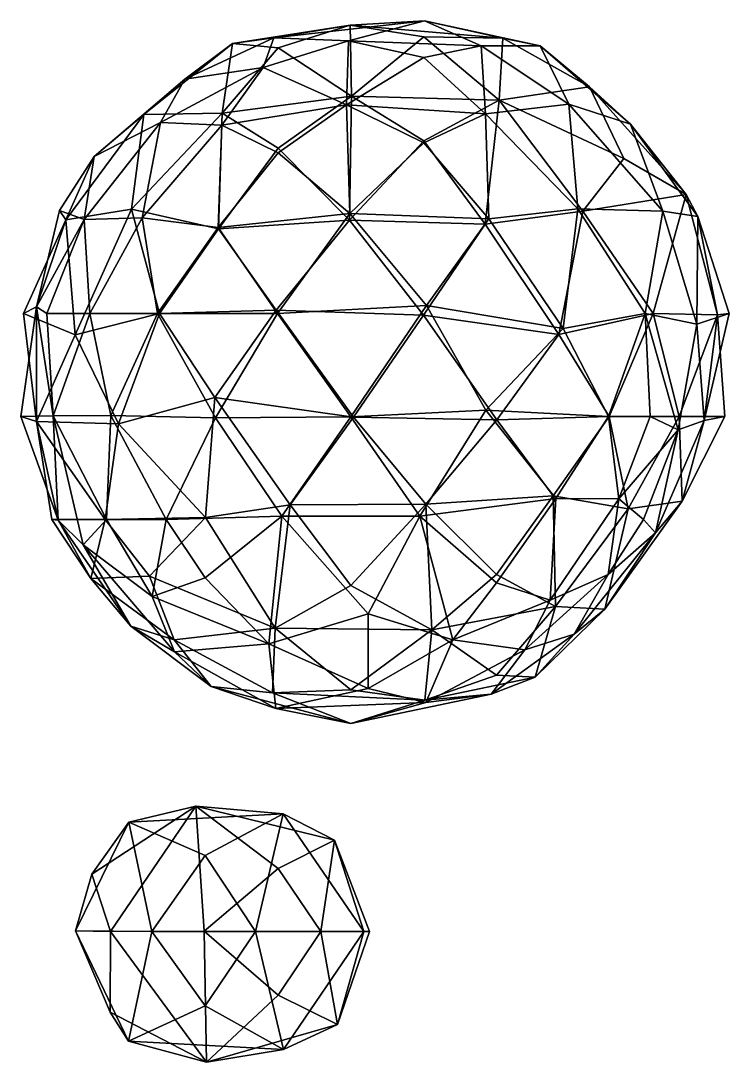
# Model space of a CAD drawing. Extents: x 290034 to 295698, y 4553723 to 4561693.
# Drawn here: x 292874.5 to 292997.1, y 4558670.5 to 4558850.7 of the extents above; entities that cross this region are included whole.
import ezdxf

# ---------------------------------------------------------------- set-up
doc = ezdxf.new("R2010")
doc.units = 0
doc.layers.add('Au_ppm_Pref_-_0_2', color=7, linetype='CONTINUOUS')

msp = doc.modelspace()

# ---------------------------------------------------------------- linework, layer by layer
at = {"layer": 'Au_ppm_Pref_-_0_2'}
for points in [[(292931.52, 4558849.93, 1740.52), (292918.33, 4558847.74, 1734.06), (292944.37, 4558850.66, 1734.16)], [(292931.26, 4558847.18, 1728.84), (292944.37, 4558850.66, 1734.16), (292918.33, 4558847.74, 1734.06)], [(292931.26, 4558847.18, 1728.84), (292954.17, 4558846.33, 1729.46), (292944.37, 4558850.66, 1734.16)], [(292957.95, 4558847.68, 1739.65), (292931.52, 4558849.93, 1740.52), (292944.37, 4558850.66, 1734.16)], [(292957.95, 4558847.68, 1739.65), (292944.37, 4558850.66, 1734.16), (292964.42, 4558846.36, 1734.28)], [(292964.42, 4558846.36, 1734.28), (292944.37, 4558850.66, 1734.16), (292954.17, 4558846.33, 1729.46)], [(292911.18, 4558846.76, 1740.22), (292931.52, 4558849.93, 1740.52), (292919.04, 4558846, 1743.67)], [(292931.52, 4558849.93, 1740.52), (292911.18, 4558846.76, 1740.22), (292918.33, 4558847.74, 1734.06)], [(292931.52, 4558849.93, 1740.52), (292931.74, 4558837.6, 1747.34), (292919.04, 4558846, 1743.67)], [(292944.24, 4558847.88, 1744.3), (292931.74, 4558837.6, 1747.34), (292931.52, 4558849.93, 1740.52)], [(292944.24, 4558847.88, 1744.3), (292931.52, 4558849.93, 1740.52), (292957.95, 4558847.68, 1739.65)], [(292918.33, 4558847.74, 1734.06), (292911.18, 4558846.76, 1740.22), (292902.93, 4558840.54, 1734.35)], [(292902.93, 4558840.54, 1734.35), (292916.49, 4558842.56, 1727.24), (292918.33, 4558847.74, 1734.06)], [(292931.26, 4558847.18, 1728.84), (292918.33, 4558847.74, 1734.06), (292916.49, 4558842.56, 1727.24)], [(292916.49, 4558842.56, 1727.24), (292930.86, 4558836.15, 1722), (292931.26, 4558847.18, 1728.84)], [(292931.26, 4558847.18, 1728.84), (292930.86, 4558836.15, 1722), (292944.24, 4558844.34, 1725.45)], [(292954.17, 4558846.33, 1729.46), (292931.26, 4558847.18, 1728.84), (292944.24, 4558844.34, 1725.45)], [(292931.74, 4558837.6, 1747.34), (292944.24, 4558847.88, 1744.3), (292957.33, 4558836.96, 1746.36)], [(292957.95, 4558847.68, 1739.65), (292957.33, 4558836.96, 1746.36), (292944.24, 4558847.88, 1744.3)], [(292972.95, 4558839.27, 1740.56), (292957.33, 4558836.96, 1746.36), (292957.95, 4558847.68, 1739.65)], [(292964.42, 4558846.36, 1734.28), (292972.95, 4558839.27, 1740.56), (292957.95, 4558847.68, 1739.65)], [(292909.4, 4558834.7, 1745.79), (292895.85, 4558834.47, 1739.53), (292911.18, 4558846.76, 1740.22)], [(292902.93, 4558840.54, 1734.35), (292911.18, 4558846.76, 1740.22), (292895.85, 4558834.47, 1739.53)], [(292909.4, 4558834.7, 1745.79), (292911.18, 4558846.76, 1740.22), (292919.04, 4558846, 1743.67)], [(292919.04, 4558846, 1743.67), (292931.74, 4558837.6, 1747.34), (292909.4, 4558834.7, 1745.79)], [(292954.94, 4558834.59, 1722.58), (292954.17, 4558846.33, 1729.46), (292944.24, 4558844.34, 1725.45)], [(292964.42, 4558846.36, 1734.28), (292954.17, 4558846.33, 1729.46), (292969.38, 4558836.22, 1728.2)], [(292954.94, 4558834.59, 1722.58), (292969.38, 4558836.22, 1728.2), (292954.17, 4558846.33, 1729.46)], [(292980.03, 4558832.78, 1734.38), (292972.95, 4558839.27, 1740.56), (292964.42, 4558846.36, 1734.28)], [(292980.03, 4558832.78, 1734.38), (292964.42, 4558846.36, 1734.28), (292969.38, 4558836.22, 1728.2)], [(292944.24, 4558844.34, 1725.45), (292930.86, 4558836.15, 1722), (292954.94, 4558834.59, 1722.58)], [(292909.34, 4558832.59, 1723.74), (292916.49, 4558842.56, 1727.24), (292898.72, 4558833.06, 1729.53)], [(292898.72, 4558833.06, 1729.53), (292916.49, 4558842.56, 1727.24), (292902.93, 4558840.54, 1734.35)], [(292909.34, 4558832.59, 1723.74), (292930.86, 4558836.15, 1722), (292916.49, 4558842.56, 1727.24)], [(292895.85, 4558834.47, 1739.53), (292887.21, 4558827.21, 1734.28), (292902.93, 4558840.54, 1734.35)], [(292902.93, 4558840.54, 1734.35), (292887.21, 4558827.21, 1734.28), (292898.72, 4558833.06, 1729.53)], [(292978.9, 4558826.87, 1744.72), (292957.33, 4558836.96, 1746.36), (292972.95, 4558839.27, 1740.56)], [(292989.68, 4558820.63, 1741.2), (292978.9, 4558826.87, 1744.72), (292972.95, 4558839.27, 1740.56)], [(292980.03, 4558832.78, 1734.38), (292989.68, 4558820.63, 1741.2), (292972.95, 4558839.27, 1740.56)], [(292931.74, 4558837.6, 1747.34), (292919.04, 4558828.63, 1749.76), (292909.4, 4558834.7, 1745.79)], [(292931.39, 4558816.2, 1750.19), (292919.04, 4558828.63, 1749.76), (292931.74, 4558837.6, 1747.34)], [(292931.39, 4558816.2, 1750.19), (292931.74, 4558837.6, 1747.34), (292944.24, 4558829.89, 1750.18)], [(292944.24, 4558829.89, 1750.18), (292931.74, 4558837.6, 1747.34), (292957.33, 4558836.96, 1746.36)], [(292954.86, 4558815.5, 1750.39), (292944.24, 4558829.89, 1750.18), (292957.33, 4558836.96, 1746.36)], [(292971.75, 4558817.73, 1748.1), (292954.86, 4558815.5, 1750.39), (292957.33, 4558836.96, 1746.36)], [(292954.94, 4558834.59, 1722.58), (292970.89, 4558818.14, 1720.95), (292969.38, 4558836.22, 1728.2)], [(292978.9, 4558826.87, 1744.72), (292971.75, 4558817.73, 1748.1), (292957.33, 4558836.96, 1746.36)], [(292970.89, 4558818.14, 1720.95), (292985.64, 4558817.72, 1728.39), (292969.38, 4558836.22, 1728.2)], [(292985.64, 4558817.72, 1728.39), (292980.03, 4558832.78, 1734.38), (292969.38, 4558836.22, 1728.2)], [(292895.85, 4558834.47, 1739.53), (292893.68, 4558818.06, 1746.08), (292882.33, 4558816.23, 1739.58)], [(292895.85, 4558834.47, 1739.53), (292882.33, 4558816.23, 1739.58), (292887.21, 4558827.21, 1734.28)], [(292909.4, 4558834.7, 1745.79), (292908.76, 4558814.66, 1749.95), (292893.68, 4558818.06, 1746.08)], [(292909.4, 4558834.7, 1745.79), (292893.68, 4558818.06, 1746.08), (292895.85, 4558834.47, 1739.53)], [(292909.4, 4558834.7, 1745.79), (292919.04, 4558828.63, 1749.76), (292908.76, 4558814.66, 1749.95)], [(292919.04, 4558827.83, 1719.07), (292930.86, 4558836.15, 1722), (292909.34, 4558832.59, 1723.74)], [(292931.48, 4558817.35, 1717.2), (292930.86, 4558836.15, 1722), (292919.04, 4558827.83, 1719.07)], [(292931.48, 4558817.35, 1717.2), (292944.24, 4558829.58, 1718.49), (292930.86, 4558836.15, 1722)], [(292930.86, 4558836.15, 1722), (292944.24, 4558829.58, 1718.49), (292954.94, 4558834.59, 1722.58)], [(292955.51, 4558816.4, 1717.57), (292954.94, 4558834.59, 1722.58), (292944.24, 4558829.58, 1718.49)], [(292955.51, 4558816.4, 1717.57), (292970.89, 4558818.14, 1720.95), (292954.94, 4558834.59, 1722.58)], [(292895.54, 4558816.56, 1722.83), (292898.72, 4558833.06, 1729.53), (292885.52, 4558816.27, 1728.95)], [(292887.21, 4558827.21, 1734.28), (292885.52, 4558816.27, 1728.95), (292898.72, 4558833.06, 1729.53)], [(292909.34, 4558832.59, 1723.74), (292898.72, 4558833.06, 1729.53), (292895.54, 4558816.56, 1722.83)], [(292908.66, 4558814.9, 1718.48), (292909.34, 4558832.59, 1723.74), (292895.54, 4558816.56, 1722.83)], [(292908.66, 4558814.9, 1718.48), (292919.04, 4558827.83, 1719.07), (292909.34, 4558832.59, 1723.74)], [(292980.03, 4558832.78, 1734.38), (292985.64, 4558817.72, 1728.39), (292991.69, 4558816.81, 1734.81)], [(292991.69, 4558816.81, 1734.81), (292989.68, 4558820.63, 1741.2), (292980.03, 4558832.78, 1734.38)], [(292954.86, 4558815.5, 1750.39), (292931.39, 4558816.2, 1750.19), (292944.24, 4558829.89, 1750.18)], [(292931.48, 4558817.35, 1717.2), (292955.51, 4558816.4, 1717.57), (292944.24, 4558829.58, 1718.49)], [(292882.33, 4558816.23, 1739.58), (292881.23, 4558817.83, 1734.28), (292887.21, 4558827.21, 1734.28)], [(292887.21, 4558827.21, 1734.28), (292881.23, 4558817.83, 1734.28), (292885.52, 4558816.27, 1728.95)], [(292931.48, 4558817.35, 1717.2), (292919.04, 4558827.83, 1719.07), (292908.66, 4558814.9, 1718.48)], [(292931.39, 4558816.2, 1750.19), (292908.76, 4558814.66, 1749.95), (292919.04, 4558828.63, 1749.76)], [(292989.68, 4558820.63, 1741.2), (292971.75, 4558817.73, 1748.1), (292978.9, 4558826.87, 1744.72)], [(292983.94, 4558800.02, 1746.96), (292971.75, 4558817.73, 1748.1), (292989.68, 4558820.63, 1741.2)], [(292983.94, 4558800.02, 1746.96), (292989.68, 4558820.63, 1741.2), (292995.1, 4558799.77, 1739.97)], [(292991.69, 4558816.81, 1734.81), (292995.1, 4558799.77, 1739.97), (292989.68, 4558820.63, 1741.2)], [(292882.33, 4558816.23, 1739.58), (292877.27, 4558801.16, 1733.83), (292881.23, 4558817.83, 1734.28)], [(292885.52, 4558816.27, 1728.95), (292881.23, 4558817.83, 1734.28), (292877.27, 4558801.16, 1733.83)], [(292883.97, 4558796.32, 1745.24), (292882.33, 4558816.23, 1739.58), (292893.68, 4558818.06, 1746.08)], [(292898.51, 4558800.01, 1749.9), (292883.97, 4558796.32, 1745.24), (292893.68, 4558818.06, 1746.08)], [(292895.54, 4558816.56, 1722.83), (292885.52, 4558816.27, 1728.95), (292886.47, 4558800.01, 1723.32)], [(292898.21, 4558800.01, 1718.52), (292895.54, 4558816.56, 1722.83), (292886.47, 4558800.01, 1723.32)], [(292908.76, 4558814.66, 1749.95), (292898.51, 4558800.01, 1749.9), (292893.68, 4558818.06, 1746.08)], [(292908.66, 4558814.9, 1718.48), (292895.54, 4558816.56, 1722.83), (292898.21, 4558800.01, 1718.52)], [(292931.48, 4558817.35, 1717.2), (292908.66, 4558814.9, 1718.48), (292918.96, 4558800.04, 1716.44)], [(292944.73, 4558801.39, 1716.22), (292931.48, 4558817.35, 1717.2), (292918.96, 4558800.04, 1716.44)], [(292931.48, 4558817.35, 1717.2), (292944.73, 4558801.39, 1716.22), (292955.51, 4558816.4, 1717.57)], [(292955.51, 4558816.4, 1717.57), (292944.73, 4558801.39, 1716.22), (292968.36, 4558797.45, 1717.83)], [(292967.65, 4558796.37, 1750.04), (292954.86, 4558815.5, 1750.39), (292971.75, 4558817.73, 1748.1)], [(292968.36, 4558797.45, 1717.83), (292970.89, 4558818.14, 1720.95), (292955.51, 4558816.4, 1717.57)], [(292967.65, 4558796.37, 1750.04), (292971.75, 4558817.73, 1748.1), (292983.94, 4558800.02, 1746.96)], [(292982.58, 4558800, 1722.32), (292970.89, 4558818.14, 1720.95), (292968.36, 4558797.45, 1717.83)], [(292982.58, 4558800, 1722.32), (292985.64, 4558817.72, 1728.39), (292970.89, 4558818.14, 1720.95)], [(292982.58, 4558800, 1722.32), (292991.52, 4558798.19, 1728.7), (292985.64, 4558817.72, 1728.39)], [(292991.52, 4558798.19, 1728.7), (292991.69, 4558816.81, 1734.81), (292985.64, 4558817.72, 1728.39)], [(292991.52, 4558798.19, 1728.7), (292997.1, 4558800.01, 1734.28), (292991.69, 4558816.81, 1734.81)], [(292991.69, 4558816.81, 1734.81), (292997.1, 4558800.01, 1734.28), (292995.1, 4558799.77, 1739.97)], [(292883.97, 4558796.32, 1745.24), (292875.02, 4558800.01, 1740.22), (292882.33, 4558816.23, 1739.58)], [(292882.33, 4558816.23, 1739.58), (292875.02, 4558800.01, 1740.22), (292877.27, 4558801.16, 1733.83)], [(292879.04, 4558800.01, 1728.34), (292885.52, 4558816.27, 1728.95), (292877.27, 4558801.16, 1733.83)], [(292886.47, 4558800.01, 1723.32), (292885.52, 4558816.27, 1728.95), (292879.04, 4558800.01, 1728.34)], [(292898.21, 4558800.01, 1718.52), (292918.96, 4558800.04, 1716.44), (292908.66, 4558814.9, 1718.48)], [(292918.74, 4558800.59, 1750), (292898.51, 4558800.01, 1749.9), (292908.76, 4558814.66, 1749.95)], [(292931.39, 4558816.2, 1750.19), (292918.74, 4558800.59, 1750), (292908.76, 4558814.66, 1749.95)], [(292944.2, 4558799.73, 1749.82), (292918.74, 4558800.59, 1750), (292931.39, 4558816.2, 1750.19)], [(292954.86, 4558815.5, 1750.39), (292944.2, 4558799.73, 1749.82), (292931.39, 4558816.2, 1750.19)], [(292967.65, 4558796.37, 1750.04), (292944.2, 4558799.73, 1749.82), (292954.86, 4558815.5, 1750.39)], [(292877.25, 4558781.34, 1740.44), (292874.54, 4558782.19, 1734.28), (292877.27, 4558801.16, 1733.83)], [(292880.14, 4558782.31, 1728.13), (292877.27, 4558801.16, 1733.83), (292874.54, 4558782.19, 1734.28)], [(292875.02, 4558800.01, 1740.22), (292877.25, 4558781.34, 1740.44), (292877.27, 4558801.16, 1733.83)], [(292879.04, 4558800.01, 1728.34), (292877.27, 4558801.16, 1733.83), (292880.14, 4558782.31, 1728.13)], [(292908.09, 4558785.51, 1750.22), (292898.51, 4558800.01, 1749.9), (292918.74, 4558800.59, 1750)], [(292908.09, 4558785.51, 1750.22), (292918.74, 4558800.59, 1750), (292932.07, 4558782.08, 1749.84)], [(292944.2, 4558799.73, 1749.82), (292932.07, 4558782.08, 1749.84), (292918.74, 4558800.59, 1750)], [(292944.73, 4558801.39, 1716.22), (292918.96, 4558800.04, 1716.44), (292931.61, 4558782.13, 1715.65)], [(292955, 4558783.3, 1716.64), (292944.73, 4558801.39, 1716.22), (292931.61, 4558782.13, 1715.65)], [(292955, 4558783.3, 1716.64), (292968.36, 4558797.45, 1717.83), (292944.73, 4558801.39, 1716.22)], [(292883.97, 4558796.32, 1745.24), (292877.25, 4558781.34, 1740.44), (292875.02, 4558800.01, 1740.22)], [(292886.47, 4558800.01, 1723.32), (292879.04, 4558800.01, 1728.34), (292880.14, 4558782.31, 1728.13)], [(292890.1, 4558782.39, 1721.38), (292886.47, 4558800.01, 1723.32), (292880.14, 4558782.31, 1728.13)], [(292883.97, 4558796.32, 1745.24), (292898.51, 4558800.01, 1749.9), (292891.44, 4558780.96, 1747.55)], [(292898.21, 4558800.01, 1718.52), (292886.47, 4558800.01, 1723.32), (292890.1, 4558782.39, 1721.38)], [(292908.24, 4558781.97, 1717.35), (292898.21, 4558800.01, 1718.52), (292890.1, 4558782.39, 1721.38)], [(292908.09, 4558785.51, 1750.22), (292891.44, 4558780.96, 1747.55), (292898.51, 4558800.01, 1749.9)], [(292908.24, 4558781.97, 1717.35), (292918.96, 4558800.04, 1716.44), (292898.21, 4558800.01, 1718.52)], [(292908.24, 4558781.97, 1717.35), (292931.61, 4558782.13, 1715.65), (292918.96, 4558800.04, 1716.44)], [(292956.87, 4558781.65, 1749.54), (292932.07, 4558782.08, 1749.84), (292944.2, 4558799.73, 1749.82)], [(292956.87, 4558781.65, 1749.54), (292944.2, 4558799.73, 1749.82), (292967.65, 4558796.37, 1750.04)], [(292976.31, 4558782.19, 1749.4), (292967.65, 4558796.37, 1750.04), (292983.94, 4558800.02, 1746.96)], [(292968.36, 4558797.45, 1717.83), (292976.21, 4558782.19, 1719.21), (292982.58, 4558800, 1722.32)], [(292983.44, 4558782.19, 1722.4), (292982.58, 4558800, 1722.32), (292976.21, 4558782.19, 1719.21)], [(292988.43, 4558782.19, 1745.19), (292976.31, 4558782.19, 1749.4), (292983.94, 4558800.02, 1746.96)], [(292988.26, 4558779.91, 1727.51), (292991.52, 4558798.19, 1728.7), (292982.58, 4558800, 1722.32)], [(292983.44, 4558782.19, 1722.4), (292988.26, 4558779.91, 1727.51), (292982.58, 4558800, 1722.32)], [(292983.94, 4558800.02, 1746.96), (292995.1, 4558799.77, 1739.97), (292988.43, 4558782.19, 1745.19)], [(292988.43, 4558782.19, 1745.19), (292995.1, 4558799.77, 1739.97), (292996.35, 4558782.19, 1740.22)], [(292992.77, 4558781.54, 1734.18), (292997.1, 4558800.01, 1734.28), (292991.52, 4558798.19, 1728.7)], [(292992.77, 4558781.54, 1734.18), (292995.1, 4558799.77, 1739.97), (292997.1, 4558800.01, 1734.28)], [(292992.77, 4558781.54, 1734.18), (292996.35, 4558782.19, 1740.22), (292995.1, 4558799.77, 1739.97)], [(292955, 4558783.3, 1716.64), (292976.21, 4558782.19, 1719.21), (292968.36, 4558797.45, 1717.83)], [(292992.77, 4558781.54, 1734.18), (292991.52, 4558798.19, 1728.7), (292988.26, 4558779.91, 1727.51)], [(292883.97, 4558796.32, 1745.24), (292891.44, 4558780.96, 1747.55), (292877.25, 4558781.34, 1740.44)], [(292956.87, 4558781.65, 1749.54), (292967.65, 4558796.37, 1750.04), (292976.31, 4558782.19, 1749.4)], [(292908.09, 4558785.51, 1750.22), (292906.5, 4558764.76, 1748.75), (292891.44, 4558780.96, 1747.55)], [(292908.09, 4558785.51, 1750.22), (292921.12, 4558766.92, 1750.27), (292906.5, 4558764.76, 1748.75)], [(292908.09, 4558785.51, 1750.22), (292932.07, 4558782.08, 1749.84), (292921.12, 4558766.92, 1750.27)], [(292880.14, 4558782.31, 1728.13), (292874.54, 4558782.19, 1734.28), (292881, 4558764.29, 1734.28)], [(292877.25, 4558781.34, 1740.44), (292881, 4558764.29, 1734.28), (292874.54, 4558782.19, 1734.28)], [(292890.1, 4558782.39, 1721.38), (292880.14, 4558782.31, 1728.13), (292889.39, 4558764.38, 1723.82)], [(292889.39, 4558764.38, 1723.82), (292880.14, 4558782.31, 1728.13), (292885.35, 4558760, 1728.34)], [(292885.35, 4558760, 1728.34), (292880.14, 4558782.31, 1728.13), (292881, 4558764.29, 1734.28)], [(292889.39, 4558764.38, 1723.82), (292899.67, 4558764.38, 1719.21), (292890.1, 4558782.39, 1721.38)], [(292908.24, 4558781.97, 1717.35), (292890.1, 4558782.39, 1721.38), (292899.67, 4558764.38, 1719.21)], [(292955, 4558783.3, 1716.64), (292931.61, 4558782.13, 1715.65), (292943.55, 4558764.98, 1716.83)], [(292955, 4558783.3, 1716.64), (292943.55, 4558764.98, 1716.83), (292967.08, 4558768.01, 1718.79)], [(292955, 4558783.3, 1716.64), (292967.08, 4558768.01, 1718.79), (292976.21, 4558782.19, 1719.21)], [(292956.87, 4558781.65, 1749.54), (292976.31, 4558782.19, 1749.4), (292966.62, 4558768.47, 1749.4)], [(292979.6, 4558766.25, 1745.62), (292966.62, 4558768.47, 1749.4), (292976.31, 4558782.19, 1749.4)], [(292977.98, 4558767.94, 1723.6), (292976.21, 4558782.19, 1719.21), (292967.08, 4558768.01, 1718.79)], [(292983.44, 4558782.19, 1722.4), (292976.21, 4558782.19, 1719.21), (292977.98, 4558767.94, 1723.6)], [(292988.43, 4558782.19, 1745.19), (292979.6, 4558766.25, 1745.62), (292976.31, 4558782.19, 1749.4)], [(292988.26, 4558779.91, 1727.51), (292983.44, 4558782.19, 1722.4), (292977.98, 4558767.94, 1723.6)], [(292988.43, 4558782.19, 1745.19), (292988.96, 4558767.53, 1740.22), (292979.6, 4558766.25, 1745.62)], [(292988.43, 4558782.19, 1745.19), (292996.35, 4558782.19, 1740.22), (292988.96, 4558767.53, 1740.22)], [(292992.77, 4558781.54, 1734.18), (292988.96, 4558767.53, 1740.22), (292996.35, 4558782.19, 1740.22)], [(292891.44, 4558780.96, 1747.55), (292889.14, 4558764.38, 1745), (292877.25, 4558781.34, 1740.44)], [(292889.14, 4558764.38, 1745), (292879.93, 4558764.38, 1740.22), (292877.25, 4558781.34, 1740.44)], [(292877.25, 4558781.34, 1740.44), (292879.93, 4558764.38, 1740.22), (292881, 4558764.29, 1734.28)], [(292889.14, 4558764.38, 1745), (292891.44, 4558780.96, 1747.55), (292906.5, 4558764.76, 1748.75)], [(292908.24, 4558781.97, 1717.35), (292899.67, 4558764.38, 1719.21), (292919.71, 4558764.95, 1716.96)], [(292908.24, 4558781.97, 1717.35), (292919.71, 4558764.95, 1716.96), (292931.61, 4558782.13, 1715.65)], [(292919.71, 4558764.95, 1716.96), (292943.55, 4558764.98, 1716.83), (292931.61, 4558782.13, 1715.65)], [(292944.59, 4558767.04, 1749.62), (292921.12, 4558766.92, 1750.27), (292932.07, 4558782.08, 1749.84)], [(292956.87, 4558781.65, 1749.54), (292944.59, 4558767.04, 1749.62), (292932.07, 4558782.08, 1749.84)], [(292956.87, 4558781.65, 1749.54), (292966.62, 4558768.47, 1749.4), (292944.59, 4558767.04, 1749.62)], [(292992.77, 4558781.54, 1734.18), (292984.35, 4558762.05, 1734.38), (292988.96, 4558767.53, 1740.22)], [(292992.77, 4558781.54, 1734.18), (292988.26, 4558779.91, 1727.51), (292984.35, 4558762.05, 1734.38)], [(292977.98, 4558767.94, 1723.6), (292982.28, 4558764.38, 1728.34), (292988.26, 4558779.91, 1727.51)], [(292982.28, 4558764.38, 1728.34), (292984.35, 4558762.05, 1734.38), (292988.26, 4558779.91, 1727.51)], [(292943.55, 4558764.98, 1716.83), (292956.84, 4558753.42, 1718.75), (292967.08, 4558768.01, 1718.79)], [(292956.84, 4558754.87, 1749.33), (292944.59, 4558767.04, 1749.62), (292966.62, 4558768.47, 1749.4)], [(292967.02, 4558749.33, 1745.14), (292956.84, 4558754.87, 1749.33), (292966.62, 4558768.47, 1749.4)], [(292966.13, 4558750.44, 1724.04), (292967.08, 4558768.01, 1718.79), (292956.84, 4558753.42, 1718.75)], [(292966.13, 4558750.44, 1724.04), (292977.98, 4558767.94, 1723.6), (292967.08, 4558768.01, 1718.79)], [(292966.13, 4558750.44, 1724.04), (292976.18, 4558754.85, 1728.34), (292977.98, 4558767.94, 1723.6)], [(292979.6, 4558766.25, 1745.62), (292967.02, 4558749.33, 1745.14), (292966.62, 4558768.47, 1749.4)], [(292977.98, 4558767.94, 1723.6), (292976.18, 4558754.85, 1728.34), (292982.28, 4558764.38, 1728.34)], [(292921.12, 4558766.92, 1750.27), (292918.56, 4558745.59, 1746.31), (292906.5, 4558764.76, 1748.75)], [(292921.12, 4558766.92, 1750.27), (292931.64, 4558752.99, 1749.96), (292918.56, 4558745.59, 1746.31)], [(292944.59, 4558767.04, 1749.62), (292931.64, 4558752.99, 1749.96), (292921.12, 4558766.92, 1750.27)], [(292944.59, 4558767.04, 1749.62), (292945.68, 4558745.3, 1746.94), (292931.64, 4558752.99, 1749.96)], [(292944.59, 4558767.04, 1749.62), (292956.84, 4558754.87, 1749.33), (292945.68, 4558745.3, 1746.94)], [(292967.02, 4558749.33, 1745.14), (292979.6, 4558766.25, 1745.62), (292975.57, 4558748.86, 1740.22)], [(292979.6, 4558766.25, 1745.62), (292988.96, 4558767.53, 1740.22), (292975.57, 4558748.86, 1740.22)], [(292975.57, 4558748.86, 1740.22), (292988.96, 4558767.53, 1740.22), (292984.35, 4558762.05, 1734.38)], [(292889.14, 4558764.38, 1745), (292886.63, 4558754.17, 1740.22), (292879.93, 4558764.38, 1740.22)], [(292879.93, 4558764.38, 1740.22), (292886.63, 4558754.17, 1740.22), (292881, 4558764.29, 1734.28)], [(292886.63, 4558754.17, 1740.22), (292893.57, 4558745.94, 1734.25), (292881, 4558764.29, 1734.28)], [(292885.35, 4558760, 1728.34), (292881, 4558764.29, 1734.28), (292893.57, 4558745.94, 1734.25)], [(292889.39, 4558764.38, 1723.82), (292885.35, 4558760, 1728.34), (292897.27, 4558751.04, 1724.14)], [(292889.14, 4558764.38, 1745), (292896.81, 4558754.58, 1744.88), (292886.63, 4558754.17, 1740.22)], [(292896.81, 4558754.58, 1744.88), (292889.14, 4558764.38, 1745), (292906.5, 4558764.76, 1748.75)], [(292889.39, 4558764.38, 1723.82), (292897.27, 4558751.04, 1724.14), (292899.67, 4558764.38, 1719.21)], [(292896.81, 4558754.58, 1744.88), (292906.5, 4558764.76, 1748.75), (292918.56, 4558745.59, 1746.31)], [(292897.27, 4558751.04, 1724.14), (292906.45, 4558754.27, 1719.03), (292899.67, 4558764.38, 1719.21)], [(292919.71, 4558764.95, 1716.96), (292899.67, 4558764.38, 1719.21), (292906.45, 4558754.27, 1719.03)], [(292919.71, 4558764.95, 1716.96), (292906.45, 4558754.27, 1719.03), (292917.44, 4558742.87, 1721.19)], [(292919.71, 4558764.95, 1716.96), (292917.44, 4558742.87, 1721.19), (292934.66, 4558748.09, 1718.4)], [(292943.55, 4558764.98, 1716.83), (292919.71, 4558764.95, 1716.96), (292934.66, 4558748.09, 1718.4)], [(292943.55, 4558764.98, 1716.83), (292934.66, 4558748.09, 1718.4), (292949.27, 4558743.55, 1721.38)], [(292943.55, 4558764.98, 1716.83), (292949.27, 4558743.55, 1721.38), (292956.84, 4558753.42, 1718.75)], [(292982.28, 4558764.38, 1728.34), (292976.18, 4558754.85, 1728.34), (292984.35, 4558762.05, 1734.38)], [(292975.57, 4558748.86, 1740.22), (292984.35, 4558762.05, 1734.38), (292970.26, 4558744.53, 1734.32)], [(292976.18, 4558754.85, 1728.34), (292970.26, 4558744.53, 1734.32), (292984.35, 4558762.05, 1734.38)], [(292897.27, 4558751.04, 1724.14), (292885.35, 4558760, 1728.34), (292901.1, 4558741.47, 1727.46)], [(292901.1, 4558741.47, 1727.46), (292885.35, 4558760, 1728.34), (292893.57, 4558745.94, 1734.25)], [(292886.63, 4558754.17, 1740.22), (292896.81, 4558754.58, 1744.88), (292901.06, 4558743.59, 1741.36)], [(292886.63, 4558754.17, 1740.22), (292901.06, 4558743.59, 1741.36), (292893.57, 4558745.94, 1734.25)], [(292896.81, 4558754.58, 1744.88), (292918.56, 4558745.59, 1746.31), (292901.06, 4558743.59, 1741.36)], [(292906.45, 4558754.27, 1719.03), (292897.27, 4558751.04, 1724.14), (292917.44, 4558742.87, 1721.19)], [(292956.84, 4558754.87, 1749.33), (292967.02, 4558749.33, 1745.14), (292945.68, 4558745.3, 1746.94)], [(292966.13, 4558750.44, 1724.04), (292956.84, 4558753.42, 1718.75), (292949.27, 4558743.55, 1721.38)], [(292966.13, 4558750.44, 1724.04), (292961.72, 4558741.86, 1727.51), (292976.18, 4558754.85, 1728.34)], [(292961.72, 4558741.86, 1727.51), (292970.26, 4558744.53, 1734.32), (292976.18, 4558754.85, 1728.34)], [(292931.64, 4558752.99, 1749.96), (292945.68, 4558745.3, 1746.94), (292918.56, 4558745.59, 1746.31)], [(292901.1, 4558741.47, 1727.46), (292917.44, 4558742.87, 1721.19), (292897.27, 4558751.04, 1724.14)], [(292966.13, 4558750.44, 1724.04), (292949.27, 4558743.55, 1721.38), (292961.72, 4558741.86, 1727.51)], [(292934.66, 4558748.09, 1718.4), (292917.44, 4558742.87, 1721.19), (292934.61, 4558735.17, 1723.15)], [(292934.66, 4558748.09, 1718.4), (292934.61, 4558735.17, 1723.15), (292949.27, 4558743.55, 1721.38)], [(292956.84, 4558737.44, 1743.26), (292945.68, 4558745.3, 1746.94), (292967.02, 4558749.33, 1745.14)], [(292967.02, 4558749.33, 1745.14), (292963.51, 4558737.13, 1740.22), (292956.84, 4558737.44, 1743.26)], [(292967.02, 4558749.33, 1745.14), (292975.57, 4558748.86, 1740.22), (292963.51, 4558737.13, 1740.22)], [(292963.51, 4558737.13, 1740.22), (292975.57, 4558748.86, 1740.22), (292970.26, 4558744.53, 1734.32)], [(292901.06, 4558743.59, 1741.36), (292907.48, 4558735.48, 1734.15), (292893.57, 4558745.94, 1734.25)], [(292907.48, 4558735.48, 1734.15), (292901.1, 4558741.47, 1727.46), (292893.57, 4558745.94, 1734.25)], [(292918.06, 4558734.4, 1739.67), (292901.06, 4558743.59, 1741.36), (292918.56, 4558745.59, 1746.31)], [(292918.06, 4558734.4, 1739.67), (292918.56, 4558745.59, 1746.31), (292931.64, 4558734.94, 1744.09)], [(292945.68, 4558745.3, 1746.94), (292931.64, 4558734.94, 1744.09), (292918.56, 4558745.59, 1746.31)], [(292931.64, 4558734.94, 1744.09), (292945.68, 4558745.3, 1746.94), (292944.45, 4558733.15, 1740.64)], [(292944.45, 4558733.15, 1740.64), (292945.68, 4558745.3, 1746.94), (292956.84, 4558737.44, 1743.26)], [(292955.91, 4558734.19, 1733.99), (292963.51, 4558737.13, 1740.22), (292970.26, 4558744.53, 1734.32)], [(292961.72, 4558741.86, 1727.51), (292955.91, 4558734.19, 1733.99), (292970.26, 4558744.53, 1734.32)], [(292901.06, 4558743.59, 1741.36), (292918.06, 4558734.4, 1739.67), (292907.48, 4558735.48, 1734.15)], [(292918.67, 4558731.71, 1728.1), (292917.44, 4558742.87, 1721.19), (292901.1, 4558741.47, 1727.46)], [(292918.67, 4558731.71, 1728.1), (292934.61, 4558735.17, 1723.15), (292917.44, 4558742.87, 1721.19)], [(292949.27, 4558743.55, 1721.38), (292934.61, 4558735.17, 1723.15), (292944.6, 4558732.74, 1728.03)], [(292961.72, 4558741.86, 1727.51), (292949.27, 4558743.55, 1721.38), (292944.6, 4558732.74, 1728.03)], [(292918.67, 4558731.71, 1728.1), (292901.1, 4558741.47, 1727.46), (292907.48, 4558735.48, 1734.15)], [(292961.72, 4558741.86, 1727.51), (292944.6, 4558732.74, 1728.03), (292955.91, 4558734.19, 1733.99)], [(292963.51, 4558737.13, 1740.22), (292944.45, 4558733.15, 1740.64), (292956.84, 4558737.44, 1743.26)], [(292944.45, 4558733.15, 1740.64), (292963.51, 4558737.13, 1740.22), (292955.91, 4558734.19, 1733.99)], [(292918.06, 4558734.4, 1739.67), (292931.63, 4558729.08, 1734.27), (292907.48, 4558735.48, 1734.15)], [(292907.48, 4558735.48, 1734.15), (292931.63, 4558729.08, 1734.27), (292918.67, 4558731.71, 1728.1)], [(292931.64, 4558734.94, 1744.09), (292944.45, 4558733.15, 1740.64), (292918.06, 4558734.4, 1739.67)], [(292918.06, 4558734.4, 1739.67), (292944.45, 4558733.15, 1740.64), (292931.63, 4558729.08, 1734.27)], [(292918.67, 4558731.71, 1728.1), (292944.6, 4558732.74, 1728.03), (292934.61, 4558735.17, 1723.15)], [(292944.45, 4558733.15, 1740.64), (292955.91, 4558734.19, 1733.99), (292931.63, 4558729.08, 1734.27)], [(292931.63, 4558729.08, 1734.27), (292955.91, 4558734.19, 1733.99), (292944.6, 4558732.74, 1728.03)], [(292931.63, 4558729.08, 1734.27), (292944.6, 4558732.74, 1728.03), (292918.67, 4558731.71, 1728.1)], [(292893.24, 4558712, 1686.94), (292886.82, 4558703.04, 1680.83), (292904.84, 4558714.79, 1680.25)], [(292890.03, 4558693.08, 1678.83), (292904.84, 4558714.79, 1680.25), (292886.82, 4558703.04, 1680.83)], [(292906.24, 4558693.19, 1676.37), (292904.84, 4558714.79, 1680.25), (292890.03, 4558693.08, 1678.83)], [(292919.95, 4558713.45, 1687.49), (292893.24, 4558712, 1686.94), (292904.84, 4558714.79, 1680.25)], [(292906.24, 4558693.19, 1676.37), (292919.04, 4558704, 1677.2), (292904.84, 4558714.79, 1680.25)], [(292928.84, 4558708.92, 1681.65), (292919.95, 4558713.45, 1687.49), (292904.84, 4558714.79, 1680.25)], [(292928.84, 4558708.92, 1681.65), (292904.84, 4558714.79, 1680.25), (292919.04, 4558704, 1677.2)], [(292893.24, 4558712, 1686.94), (292897.2, 4558693.1, 1691.13), (292884.01, 4558693.22, 1686.56)], [(292886.82, 4558703.04, 1680.83), (292893.24, 4558712, 1686.94), (292884.01, 4558693.22, 1686.56)], [(292919.95, 4558713.45, 1687.49), (292906.45, 4558706.27, 1691.16), (292893.24, 4558712, 1686.94)], [(292906.45, 4558706.27, 1691.16), (292897.2, 4558693.1, 1691.13), (292893.24, 4558712, 1686.94)], [(292915.14, 4558693.1, 1690.87), (292906.45, 4558706.27, 1691.16), (292919.95, 4558713.45, 1687.49)], [(292919.95, 4558713.45, 1687.49), (292933.88, 4558693.13, 1687.26), (292915.14, 4558693.1, 1690.87)], [(292933.88, 4558693.13, 1687.26), (292919.95, 4558713.45, 1687.49), (292928.84, 4558708.92, 1681.65)], [(292928.84, 4558708.92, 1681.65), (292919.04, 4558704, 1677.2), (292926.47, 4558693.1, 1677.33)], [(292928.84, 4558708.92, 1681.65), (292926.47, 4558693.1, 1677.33), (292934.84, 4558693.1, 1680.83)], [(292934.84, 4558693.1, 1680.83), (292933.88, 4558693.13, 1687.26), (292928.84, 4558708.92, 1681.65)], [(292915.14, 4558693.1, 1690.87), (292897.2, 4558693.1, 1691.13), (292906.45, 4558706.27, 1691.16)], [(292884.01, 4558693.22, 1686.56), (292890.03, 4558693.08, 1678.83), (292886.82, 4558703.04, 1680.83)], [(292906.24, 4558693.19, 1676.37), (292926.47, 4558693.1, 1677.33), (292919.04, 4558704, 1677.2)], [(292884.01, 4558693.22, 1686.56), (292897.2, 4558693.1, 1691.13), (292893.16, 4558674.13, 1686.93)], [(292884.01, 4558693.22, 1686.56), (292893.16, 4558674.13, 1686.93), (292890, 4558679.16, 1680.83)], [(292884.01, 4558693.22, 1686.56), (292890, 4558679.16, 1680.83), (292890.03, 4558693.08, 1678.83)], [(292906.65, 4558670.5, 1680.09), (292890.03, 4558693.08, 1678.83), (292890, 4558679.16, 1680.83)], [(292906.24, 4558693.19, 1676.37), (292890.03, 4558693.08, 1678.83), (292906.65, 4558670.5, 1680.09)], [(292897.2, 4558693.1, 1691.13), (292906.45, 4558680.23, 1691.06), (292893.16, 4558674.13, 1686.93)], [(292915.14, 4558693.1, 1690.87), (292906.45, 4558680.23, 1691.06), (292897.2, 4558693.1, 1691.13)], [(292906.24, 4558693.19, 1676.37), (292906.65, 4558670.5, 1680.09), (292919.04, 4558682.06, 1677.15)], [(292906.24, 4558693.19, 1676.37), (292919.04, 4558682.06, 1677.15), (292926.47, 4558693.1, 1677.33)], [(292915.14, 4558693.1, 1690.87), (292920.01, 4558672.67, 1687.49), (292906.45, 4558680.23, 1691.06)], [(292933.88, 4558693.13, 1687.26), (292920.01, 4558672.67, 1687.49), (292915.14, 4558693.1, 1690.87)], [(292929.34, 4558677.04, 1681.53), (292926.47, 4558693.1, 1677.33), (292919.04, 4558682.06, 1677.15)], [(292929.34, 4558677.04, 1681.53), (292920.01, 4558672.67, 1687.49), (292933.88, 4558693.13, 1687.26)], [(292929.34, 4558677.04, 1681.53), (292934.84, 4558693.1, 1680.83), (292926.47, 4558693.1, 1677.33)], [(292929.34, 4558677.04, 1681.53), (292933.88, 4558693.13, 1687.26), (292934.84, 4558693.1, 1680.83)], [(292919.04, 4558682.06, 1677.15), (292906.65, 4558670.5, 1680.09), (292929.34, 4558677.04, 1681.53)], [(292906.45, 4558680.23, 1691.06), (292920.01, 4558672.67, 1687.49), (292893.16, 4558674.13, 1686.93)], [(292890, 4558679.16, 1680.83), (292893.16, 4558674.13, 1686.93), (292906.65, 4558670.5, 1680.09)], [(292906.65, 4558670.5, 1680.09), (292920.01, 4558672.67, 1687.49), (292929.34, 4558677.04, 1681.53)], [(292920.01, 4558672.67, 1687.49), (292906.65, 4558670.5, 1680.09), (292893.16, 4558674.13, 1686.93)]]:
    msp.add_3dface(points, dxfattribs=at)

doc.saveas('drawing.dxf')
